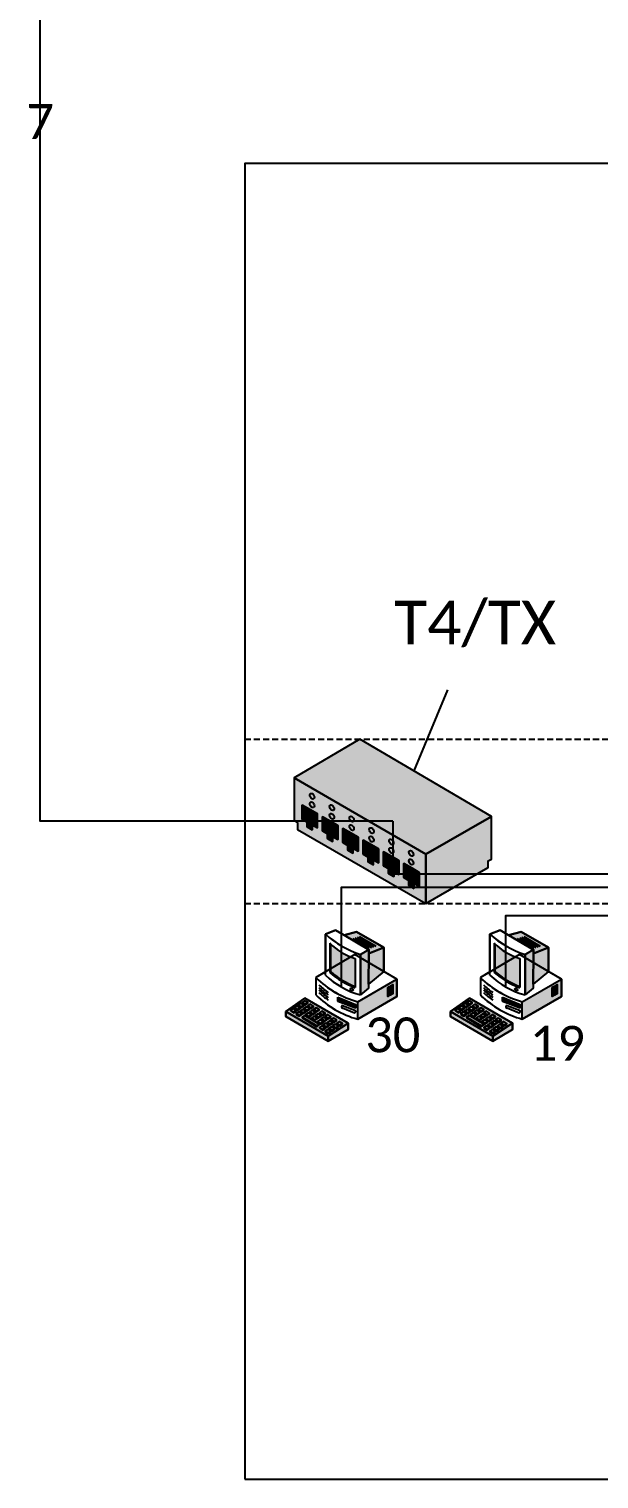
# Model space of a CAD drawing. Extents: x 1 to 296, y 20 to 201.
# Drawn here: x 146.9 to 181.5, y 20 to 108.2 of the extents above; entities that cross this region are included whole.
import ezdxf

# ---------------------------------------------------------------- set-up
doc = ezdxf.new("R2010")
doc.units = 0
doc.header["$LTSCALE"] = 2.97
doc.header["$MEASUREMENT"] = 0
doc.linetypes.add('HIDDEN2', pattern=[0.1875, 0.125, -0.0625])
doc.layers.get('0').update_dxf_attribs({"linetype": 'CONTINUOUS'})
doc.layers.add('CALLOUT', color=7, linetype='CONTINUOUS')
doc.layers.add('CONNECTOR', color=7, linetype='CONTINUOUS')
doc.styles.get("Standard").update_dxf_attribs({"font": 'txt.shx'})

msp = doc.modelspace()

# ---------------------------------------------------------------- hatches: boundary and pattern name
for color, points in [(6, [(171, 55), (174.8, 57.2), (174.8, 57.6), (175, 57.7), (175, 60.3), (167, 65), (163, 62.65), (163, 60.05), (163.2, 59.9), (163.2, 59.5)]), (7, [(163, 62.65), (171, 58), (175, 60.3), (167, 65)]), (7, [(163, 60.05), (163.2, 59.9), (163.2, 59.5), (171, 55), (171, 58), (163, 62.65)]), (7, [(163.49, 60.134), (163.988, 60.436), (163.991, 60.696), (163.49, 60.984)]), (7, [(163.799, 59.956), (164.297, 60.258), (163.988, 60.436), (163.49, 60.134)]), (7, [(163.799, 59.656), (164.297, 59.958), (164.297, 60.258), (163.799, 59.956)]), (7, [(163.991, 60.696), (163.988, 60.436), (164.297, 60.258), (164.297, 59.958), (164.416, 59.889), (164.416, 60.449)]), (7, [(164.727, 59.425), (165.225, 59.728), (165.228, 59.988), (164.727, 60.275)]), (7, [(165.228, 59.988), (165.225, 59.728), (165.534, 59.549), (165.534, 59.249), (165.653, 59.18), (165.653, 59.741)]), (7, [(171, 55), (174.8, 57.2), (174.8, 57.6), (175, 57.7), (175, 60.3), (171, 58)]), (7, [(164.107, 59.478), (164.107, 59.778), (164.371, 59.916), (164.297, 59.958), (163.799, 59.656)]), (7, [(164.416, 59.599), (164.416, 59.889), (164.371, 59.916), (164.107, 59.778)]), (7, [(165.035, 59.247), (165.534, 59.549), (165.225, 59.728), (164.727, 59.425)]), (7, [(165.035, 58.947), (165.534, 59.249), (165.534, 59.549), (165.035, 59.247)]), (7, [(165.344, 58.769), (165.344, 59.069), (165.608, 59.208), (165.534, 59.249), (165.035, 58.947)]), (7, [(165.653, 58.891), (165.653, 59.18), (165.608, 59.208), (165.344, 59.069)]), (7, [(165.964, 58.717), (166.462, 59.019), (166.465, 59.279), (165.964, 59.567)]), (7, [(166.465, 59.279), (166.462, 59.019), (166.77, 58.841), (166.77, 58.541), (166.89, 58.472), (166.89, 59.032)]), (7, [(166.272, 58.538), (166.77, 58.841), (166.462, 59.019), (165.964, 58.717)]), (7, [(166.272, 58.238), (166.77, 58.541), (166.77, 58.841), (166.272, 58.538)]), (7, [(166.581, 58.06), (166.581, 58.36), (166.845, 58.499), (166.77, 58.541), (166.272, 58.238)]), (7, [(166.89, 58.182), (166.89, 58.472), (166.845, 58.499), (166.581, 58.36)]), (7, [(167.2, 58.008), (167.699, 58.31), (167.702, 58.57), (167.2, 58.858)]), (7, [(167.509, 57.83), (168.007, 58.132), (167.699, 58.31), (167.2, 58.008)]), (7, [(167.702, 58.57), (167.699, 58.31), (168.007, 58.132), (168.007, 57.832), (168.127, 57.763), (168.127, 58.323)]), (7, [(167.509, 57.53), (168.007, 57.832), (168.007, 58.132), (167.509, 57.83)]), (7, [(167.818, 57.351), (167.818, 57.651), (168.082, 57.79), (168.007, 57.832), (167.509, 57.53)]), (7, [(168.127, 57.473), (168.127, 57.763), (168.082, 57.79), (167.818, 57.651)]), (7, [(168.437, 57.299), (168.935, 57.601), (168.939, 57.861), (168.437, 58.149)]), (7, [(168.746, 57.121), (169.244, 57.423), (168.935, 57.601), (168.437, 57.299)]), (7, [(168.746, 56.821), (169.244, 57.123), (169.244, 57.423), (168.746, 57.121)]), (7, [(168.939, 57.861), (168.935, 57.601), (169.244, 57.423), (169.244, 57.123), (169.364, 57.054), (169.364, 57.614)]), (7, [(169.672, 56.579), (170.17, 56.881), (170.174, 57.141), (169.672, 57.429)]), (7, [(169.055, 56.643), (169.055, 56.943), (169.319, 57.081), (169.244, 57.123), (168.746, 56.821)]), (7, [(169.364, 56.764), (169.364, 57.054), (169.319, 57.081), (169.055, 56.943)]), (7, [(169.981, 56.401), (170.479, 56.703), (170.17, 56.881), (169.672, 56.579)]), (7, [(169.981, 56.101), (170.479, 56.403), (170.479, 56.703), (169.981, 56.401)]), (7, [(170.174, 57.141), (170.17, 56.881), (170.479, 56.703), (170.479, 56.403), (170.599, 56.334), (170.599, 56.894)]), (7, [(170.29, 55.923), (170.29, 56.223), (170.554, 56.361), (170.479, 56.403), (169.981, 56.101)]), (7, [(170.599, 56.044), (170.599, 56.334), (170.554, 56.361), (170.29, 56.223)]), (7, [(167.542, 51.964), (167.544, 52.195), (166.039, 53.067), (166.803, 53.287), (168.464, 52.32)]), (7, [(177.542, 51.964), (177.544, 52.195), (176.039, 53.067), (176.803, 53.287), (178.464, 52.32)]), (7, [(167.044, 49.439), (167.044, 51.902), (167.544, 52.195), (167.524, 49.857)]), (7, [(167.542, 51.964), (168.464, 52.32), (168.464, 50.868), (167.524, 50.099)]), (7, [(177.044, 49.439), (177.044, 51.902), (177.544, 52.195), (177.524, 49.857)]), (7, [(177.542, 51.964), (178.464, 52.32), (178.464, 50.868), (177.524, 50.099)]), (7, [(166.869, 49.023), (169.25, 50.407), (169.25, 49.351), (166.869, 47.966)]), (7, [(176.869, 49.023), (179.25, 50.407), (179.25, 49.351), (176.869, 47.966)]), (7, [(162.5, 48.428), (163.658, 49.241), (166.279, 47.724), (165.078, 46.93)]), (253, [(165.667, 49.307), (166.738, 48.868), (166.738, 48.648), (165.667, 49.066)]), (7, [(172.5, 48.428), (173.658, 49.241), (176.279, 47.724), (175.078, 46.93)]), (253, [(175.667, 49.307), (176.738, 48.868), (176.738, 48.648), (175.667, 49.066)]), (7, [(162.5, 48.428), (165.078, 46.93), (165.078, 46.625), (162.5, 48.12)]), (7, [(165.078, 46.625), (165.078, 46.93), (166.279, 47.724), (166.279, 47.329)]), (7, [(172.5, 48.428), (175.078, 46.93), (175.078, 46.625), (172.5, 48.12)]), (7, [(175.078, 46.625), (175.078, 46.93), (176.279, 47.724), (176.279, 47.329)])]:
    msp.add_hatch(color=color).paths.add_polyline_path(points)
h = msp.add_hatch(color=7)
edge = h.paths.add_edge_path()
edge.add_line((165.231, 50.844), (165.231, 52.518))
edge.add_line((165.231, 52.518), (165.165, 52.583))
edge.add_ellipse((167.805, 55.294), major_axis=(0.032, -3.796), ratio=0.993528, start_angle=315.09491, end_angle=342.73634)
edge.add_line((166.716, 51.66), (166.716, 49.883))
edge.add_line((166.716, 49.883), (166.716, 49.962))
edge.add_ellipse((168.354, 54.466), major_axis=(-0.122, -4.794), ratio=0.993528, start_angle=320.50526, end_angle=341.35738, ccw=False)
h = msp.add_hatch(color=7)
edge = h.paths.add_edge_path()
edge.add_line((175.231, 50.844), (175.231, 52.518))
edge.add_line((175.231, 52.518), (175.165, 52.583))
edge.add_ellipse((177.805, 55.294), major_axis=(0.032, -3.796), ratio=0.993528, start_angle=315.09491, end_angle=342.73634)
edge.add_line((176.716, 51.66), (176.716, 49.883))
edge.add_line((176.716, 49.883), (176.716, 49.962))
edge.add_ellipse((178.354, 54.466), major_axis=(-0.122, -4.794), ratio=0.993528, start_angle=320.50526, end_angle=341.35738, ccw=False)
h = msp.add_hatch(color=251)
h.paths.add_polyline_path([(168.857, 49.989), (168.993, 50.075), (168.993, 49.513), (168.857, 49.427)])
h.paths.add_polyline_path([(168.694, 49.901), (168.769, 49.945), (168.769, 49.383), (168.694, 49.339)])
h = msp.add_hatch(color=251)
h.paths.add_polyline_path([(178.857, 49.989), (178.993, 50.075), (178.993, 49.513), (178.857, 49.427)])
h.paths.add_polyline_path([(178.694, 49.901), (178.769, 49.945), (178.769, 49.383), (178.694, 49.339)])
h = msp.add_hatch(color=252)
h.paths.add_polyline_path([(163.483, 48.941), (163.672, 48.828), (163.672, 48.873), (163.483, 48.986)])
h.paths.add_polyline_path([(163.834, 48.729), (164.023, 48.617), (164.023, 48.662), (163.834, 48.774)])
h.paths.add_polyline_path([(164.185, 48.518), (164.374, 48.405), (164.374, 48.45), (164.185, 48.563)])
h.paths.add_polyline_path([(164.536, 48.306), (164.725, 48.194), (164.725, 48.239), (164.536, 48.351)])
h.paths.add_polyline_path([(164.887, 48.095), (165.076, 47.982), (165.076, 48.027), (164.887, 48.14)])
h.paths.add_polyline_path([(165.238, 47.883), (165.427, 47.771), (165.427, 47.816), (165.238, 47.928)])
h.paths.add_polyline_path([(163.672, 48.873), (163.672, 48.828), (163.829, 48.932), (163.829, 48.977)])
h.paths.add_polyline_path([(164.023, 48.662), (164.023, 48.617), (164.18, 48.72), (164.18, 48.765)])
h.paths.add_polyline_path([(164.374, 48.45), (164.374, 48.405), (164.531, 48.509), (164.531, 48.554)])
h.paths.add_polyline_path([(164.725, 48.239), (164.725, 48.194), (164.882, 48.297), (164.882, 48.342)])
h.paths.add_polyline_path([(165.076, 48.027), (165.076, 47.982), (165.233, 48.086), (165.233, 48.131)])
h.paths.add_polyline_path([(165.427, 47.816), (165.427, 47.771), (165.584, 47.874), (165.584, 47.919)])
h.paths.add_polyline_path([(165.589, 47.672), (165.778, 47.559), (165.778, 47.604), (165.589, 47.717)])
h.paths.add_polyline_path([(165.778, 47.604), (165.778, 47.559), (165.935, 47.663), (165.935, 47.708)])
h.paths.add_polyline_path([(163.249, 48.783), (163.438, 48.671), (163.438, 48.716), (163.249, 48.828)])
h.paths.add_polyline_path([(163.6, 48.572), (163.789, 48.459), (163.789, 48.504), (163.6, 48.617)])
h.paths.add_polyline_path([(163.951, 48.36), (164.14, 48.248), (164.14, 48.293), (163.951, 48.405)])
h.paths.add_polyline_path([(164.302, 48.149), (164.491, 48.036), (164.491, 48.081), (164.302, 48.194)])
h.paths.add_polyline_path([(164.653, 47.937), (164.842, 47.825), (164.842, 47.87), (164.653, 47.982)])
h.paths.add_polyline_path([(165.004, 47.726), (165.193, 47.613), (165.193, 47.658), (165.004, 47.771)])
h.paths.add_polyline_path([(163.438, 48.716), (163.438, 48.671), (163.595, 48.774), (163.595, 48.819)])
h.paths.add_polyline_path([(163.789, 48.504), (163.789, 48.459), (163.946, 48.563), (163.946, 48.608)])
h.paths.add_polyline_path([(164.14, 48.293), (164.14, 48.248), (164.297, 48.351), (164.297, 48.396)])
h.paths.add_polyline_path([(164.491, 48.081), (164.491, 48.036), (164.648, 48.14), (164.648, 48.185)])
h.paths.add_polyline_path([(164.842, 47.87), (164.842, 47.825), (164.999, 47.928), (164.999, 47.973)])
h.paths.add_polyline_path([(165.193, 47.658), (165.193, 47.613), (165.35, 47.717), (165.35, 47.762)])
h.paths.add_polyline_path([(165.355, 47.514), (165.544, 47.402), (165.544, 47.447), (165.355, 47.559)])
h.paths.add_polyline_path([(165.544, 47.447), (165.544, 47.402), (165.701, 47.505), (165.701, 47.55)])
h.paths.add_polyline_path([(163.015, 48.626), (163.204, 48.513), (163.204, 48.558), (163.015, 48.671)])
h.paths.add_polyline_path([(163.366, 48.414), (163.555, 48.302), (163.555, 48.347), (163.366, 48.459)])
h.paths.add_polyline_path([(163.717, 48.203), (163.906, 48.09), (163.906, 48.135), (163.717, 48.248)])
h.paths.add_polyline_path([(164.068, 47.991), (164.257, 47.879), (164.257, 47.924), (164.068, 48.036)])
h.paths.add_polyline_path([(164.419, 47.78), (164.608, 47.667), (164.608, 47.712), (164.419, 47.825)])
h.paths.add_polyline_path([(164.77, 47.568), (164.959, 47.456), (164.959, 47.501), (164.77, 47.613)])
h.paths.add_polyline_path([(163.204, 48.558), (163.204, 48.513), (163.361, 48.617), (163.361, 48.662)])
h.paths.add_polyline_path([(163.555, 48.347), (163.555, 48.302), (163.712, 48.405), (163.712, 48.45)])
h.paths.add_polyline_path([(163.906, 48.135), (163.906, 48.09), (164.063, 48.194), (164.063, 48.239)])
h.paths.add_polyline_path([(164.257, 47.924), (164.257, 47.879), (164.414, 47.982), (164.414, 48.027)])
h.paths.add_polyline_path([(164.608, 47.712), (164.608, 47.667), (164.765, 47.771), (164.765, 47.816)])
h.paths.add_polyline_path([(164.959, 47.501), (164.959, 47.456), (165.116, 47.559), (165.116, 47.604)])
h.paths.add_polyline_path([(165.121, 47.357), (165.31, 47.244), (165.31, 47.289), (165.121, 47.402)])
h.paths.add_polyline_path([(165.31, 47.289), (165.31, 47.244), (165.467, 47.348), (165.467, 47.393)])
h.paths.add_polyline_path([(162.781, 48.468), (162.97, 48.356), (162.97, 48.401), (162.781, 48.513)])
h.paths.add_polyline_path([(163.132, 48.257), (163.321, 48.144), (163.321, 48.189), (163.132, 48.302)])
h.paths.add_polyline_path([(163.483, 48.045), (164.374, 47.51), (164.374, 47.555), (163.483, 48.09)])
h.paths.add_polyline_path([(164.536, 47.411), (164.725, 47.298), (164.725, 47.343), (164.536, 47.456)])
h.paths.add_polyline_path([(162.97, 48.401), (162.97, 48.356), (163.127, 48.459), (163.127, 48.504)])
h.paths.add_polyline_path([(163.321, 48.189), (163.321, 48.144), (163.478, 48.248), (163.478, 48.293)])
h.paths.add_polyline_path([(164.374, 47.555), (164.374, 47.51), (164.531, 47.613), (164.531, 47.658)])
h.paths.add_polyline_path([(164.725, 47.343), (164.725, 47.298), (164.882, 47.402), (164.882, 47.447)])
h.paths.add_polyline_path([(164.887, 47.199), (165.076, 47.087), (165.076, 47.132), (164.887, 47.244)])
h.paths.add_polyline_path([(165.076, 47.132), (165.076, 47.087), (165.233, 47.19), (165.233, 47.235)])
h = msp.add_hatch(color=252)
h.paths.add_polyline_path([(173.483, 48.941), (173.672, 48.828), (173.672, 48.873), (173.483, 48.986)])
h.paths.add_polyline_path([(173.834, 48.729), (174.023, 48.617), (174.023, 48.662), (173.834, 48.774)])
h.paths.add_polyline_path([(174.185, 48.518), (174.374, 48.405), (174.374, 48.45), (174.185, 48.563)])
h.paths.add_polyline_path([(174.536, 48.306), (174.725, 48.194), (174.725, 48.239), (174.536, 48.351)])
h.paths.add_polyline_path([(174.887, 48.095), (175.076, 47.982), (175.076, 48.027), (174.887, 48.14)])
h.paths.add_polyline_path([(175.238, 47.883), (175.427, 47.771), (175.427, 47.816), (175.238, 47.928)])
h.paths.add_polyline_path([(173.672, 48.873), (173.672, 48.828), (173.829, 48.932), (173.829, 48.977)])
h.paths.add_polyline_path([(174.023, 48.662), (174.023, 48.617), (174.18, 48.72), (174.18, 48.765)])
h.paths.add_polyline_path([(174.374, 48.45), (174.374, 48.405), (174.531, 48.509), (174.531, 48.554)])
h.paths.add_polyline_path([(174.725, 48.239), (174.725, 48.194), (174.882, 48.297), (174.882, 48.342)])
h.paths.add_polyline_path([(175.076, 48.027), (175.076, 47.982), (175.233, 48.086), (175.233, 48.131)])
h.paths.add_polyline_path([(175.427, 47.816), (175.427, 47.771), (175.584, 47.874), (175.584, 47.919)])
h.paths.add_polyline_path([(175.589, 47.672), (175.778, 47.559), (175.778, 47.604), (175.589, 47.717)])
h.paths.add_polyline_path([(175.778, 47.604), (175.778, 47.559), (175.935, 47.663), (175.935, 47.708)])
h.paths.add_polyline_path([(173.249, 48.783), (173.438, 48.671), (173.438, 48.716), (173.249, 48.828)])
h.paths.add_polyline_path([(173.6, 48.572), (173.789, 48.459), (173.789, 48.504), (173.6, 48.617)])
h.paths.add_polyline_path([(173.951, 48.36), (174.14, 48.248), (174.14, 48.293), (173.951, 48.405)])
h.paths.add_polyline_path([(174.302, 48.149), (174.491, 48.036), (174.491, 48.081), (174.302, 48.194)])
h.paths.add_polyline_path([(174.653, 47.937), (174.842, 47.825), (174.842, 47.87), (174.653, 47.982)])
h.paths.add_polyline_path([(175.004, 47.726), (175.193, 47.613), (175.193, 47.658), (175.004, 47.771)])
h.paths.add_polyline_path([(173.438, 48.716), (173.438, 48.671), (173.595, 48.774), (173.595, 48.819)])
h.paths.add_polyline_path([(173.789, 48.504), (173.789, 48.459), (173.946, 48.563), (173.946, 48.608)])
h.paths.add_polyline_path([(174.14, 48.293), (174.14, 48.248), (174.297, 48.351), (174.297, 48.396)])
h.paths.add_polyline_path([(174.491, 48.081), (174.491, 48.036), (174.648, 48.14), (174.648, 48.185)])
h.paths.add_polyline_path([(174.842, 47.87), (174.842, 47.825), (174.999, 47.928), (174.999, 47.973)])
h.paths.add_polyline_path([(175.193, 47.658), (175.193, 47.613), (175.35, 47.717), (175.35, 47.762)])
h.paths.add_polyline_path([(175.355, 47.514), (175.544, 47.402), (175.544, 47.447), (175.355, 47.559)])
h.paths.add_polyline_path([(175.544, 47.447), (175.544, 47.402), (175.701, 47.505), (175.701, 47.55)])
h.paths.add_polyline_path([(173.015, 48.626), (173.204, 48.513), (173.204, 48.558), (173.015, 48.671)])
h.paths.add_polyline_path([(173.366, 48.414), (173.555, 48.302), (173.555, 48.347), (173.366, 48.459)])
h.paths.add_polyline_path([(173.717, 48.203), (173.906, 48.09), (173.906, 48.135), (173.717, 48.248)])
h.paths.add_polyline_path([(174.068, 47.991), (174.257, 47.879), (174.257, 47.924), (174.068, 48.036)])
h.paths.add_polyline_path([(174.419, 47.78), (174.608, 47.667), (174.608, 47.712), (174.419, 47.825)])
h.paths.add_polyline_path([(174.77, 47.568), (174.959, 47.456), (174.959, 47.501), (174.77, 47.613)])
h.paths.add_polyline_path([(173.204, 48.558), (173.204, 48.513), (173.361, 48.617), (173.361, 48.662)])
h.paths.add_polyline_path([(173.555, 48.347), (173.555, 48.302), (173.712, 48.405), (173.712, 48.45)])
h.paths.add_polyline_path([(173.906, 48.135), (173.906, 48.09), (174.063, 48.194), (174.063, 48.239)])
h.paths.add_polyline_path([(174.257, 47.924), (174.257, 47.879), (174.414, 47.982), (174.414, 48.027)])
h.paths.add_polyline_path([(174.608, 47.712), (174.608, 47.667), (174.765, 47.771), (174.765, 47.816)])
h.paths.add_polyline_path([(174.959, 47.501), (174.959, 47.456), (175.116, 47.559), (175.116, 47.604)])
h.paths.add_polyline_path([(175.121, 47.357), (175.31, 47.244), (175.31, 47.289), (175.121, 47.402)])
h.paths.add_polyline_path([(175.31, 47.289), (175.31, 47.244), (175.467, 47.348), (175.467, 47.393)])
h.paths.add_polyline_path([(172.781, 48.468), (172.97, 48.356), (172.97, 48.401), (172.781, 48.513)])
h.paths.add_polyline_path([(173.132, 48.257), (173.321, 48.144), (173.321, 48.189), (173.132, 48.302)])
h.paths.add_polyline_path([(173.483, 48.045), (174.374, 47.51), (174.374, 47.555), (173.483, 48.09)])
h.paths.add_polyline_path([(174.536, 47.411), (174.725, 47.298), (174.725, 47.343), (174.536, 47.456)])
h.paths.add_polyline_path([(172.97, 48.401), (172.97, 48.356), (173.127, 48.459), (173.127, 48.504)])
h.paths.add_polyline_path([(173.321, 48.189), (173.321, 48.144), (173.478, 48.248), (173.478, 48.293)])
h.paths.add_polyline_path([(174.374, 47.555), (174.374, 47.51), (174.531, 47.613), (174.531, 47.658)])
h.paths.add_polyline_path([(174.725, 47.343), (174.725, 47.298), (174.882, 47.402), (174.882, 47.447)])
h.paths.add_polyline_path([(174.887, 47.199), (175.076, 47.087), (175.076, 47.132), (174.887, 47.244)])
h.paths.add_polyline_path([(175.076, 47.132), (175.076, 47.087), (175.233, 47.19), (175.233, 47.235)])

# ---------------------------------------------------------------- linework, layer by layer
at = {"color": 7, "linetype": 'HIDDEN2'}
for p, q in [((160, 65), (280, 65)), ((160, 55), (280, 55))]:
    msp.add_line(p, q, dxfattribs=at)
at = {"color": 7, "linetype": 'CONTINUOUS'}
for p, q in [((165.515, 53.375), (164.903, 53.133)), ((164.903, 53.133), (165.515, 53.375)), ((165.515, 53.375), (164.903, 53.133)), ((164.903, 53.133), (164.903, 50.838)), ((164.903, 50.649), (164.903, 53.133)), ((164.903, 53.133), (164.903, 50.825)), ((166.039, 53.067), (165.515, 53.375)), ((165.515, 53.375), (166.04, 53.067)), ((166.039, 53.067), (165.515, 53.375)), ((166.803, 53.287), (166.039, 53.067)), ((166.803, 53.287), (166.039, 53.067)), ((166.04, 53.067), (167.544, 52.194)), ((166.694, 52.918), (167.699, 52.334)), ((168.464, 52.32), (166.803, 53.287)), ((168.464, 52.32), (166.803, 53.287)), ((166.825, 52.955), (167.83, 52.371)), ((166.956, 52.991), (167.961, 52.407)), ((175.515, 53.375), (174.903, 53.133)), ((174.903, 53.133), (175.515, 53.375)), ((175.515, 53.375), (174.903, 53.133)), ((174.903, 53.133), (174.903, 50.838)), ((174.903, 50.649), (174.903, 53.133)), ((174.903, 53.133), (174.903, 50.825)), ((176.039, 53.067), (175.515, 53.375)), ((175.515, 53.375), (176.04, 53.067)), ((176.039, 53.067), (175.515, 53.375)), ((176.803, 53.287), (176.039, 53.067)), ((176.803, 53.287), (176.039, 53.067)), ((176.04, 53.067), (177.544, 52.194)), ((176.694, 52.918), (177.699, 52.334)), ((178.464, 52.32), (176.803, 53.287)), ((178.464, 52.32), (176.803, 53.287)), ((176.825, 52.955), (177.83, 52.371)), ((176.956, 52.991), (177.961, 52.407)), ((165.165, 52.583), (165.165, 50.803)), ((165.231, 52.518), (165.165, 52.583)), ((165.231, 50.844), (165.231, 52.518)), ((166.563, 52.882), (167.568, 52.298)), ((167.544, 52.194), (167.044, 51.902)), ((168.464, 50.868), (168.464, 52.32)), ((168.464, 50.868), (168.464, 52.32)), ((175.165, 52.583), (175.165, 50.803)), ((175.231, 52.518), (175.165, 52.583)), ((175.231, 50.844), (175.231, 52.518)), ((176.563, 52.882), (177.568, 52.298)), ((177.544, 52.194), (177.044, 51.902)), ((178.464, 50.868), (178.464, 52.32)), ((178.464, 50.868), (178.464, 52.32)), ((166.694, 51.902), (164.324, 50.495)), ((169.25, 50.407), (166.694, 51.902)), ((166.716, 51.66), (166.716, 49.883)), ((167.044, 51.902), (167.044, 49.439)), ((176.694, 51.902), (174.324, 50.495)), ((179.25, 50.407), (176.694, 51.902)), ((176.716, 51.66), (176.716, 49.883)), ((177.044, 51.902), (177.044, 49.439)), ((164.903, 50.838), (164.324, 50.495)), ((164.903, 50.825), (164.324, 50.495)), ((164.324, 50.495), (164.324, 49.439)), ((164.324, 50.495), (164.324, 49.439)), ((164.324, 50.495), (164.324, 49.439)), ((166.869, 49.023), (169.25, 50.407)), ((169.25, 50.407), (168.464, 50.868)), ((169.25, 50.407), (168.464, 50.868)), ((169.25, 49.351), (169.25, 50.407)), ((169.25, 49.351), (169.25, 50.407)), ((174.903, 50.838), (174.324, 50.495)), ((174.903, 50.825), (174.324, 50.495)), ((174.324, 50.495), (174.324, 49.439)), ((174.324, 50.495), (174.324, 49.439)), ((174.324, 50.495), (174.324, 49.439)), ((176.869, 49.023), (179.25, 50.407)), ((179.25, 50.407), (178.464, 50.868)), ((179.25, 50.407), (178.464, 50.868)), ((179.25, 49.351), (179.25, 50.407)), ((179.25, 49.351), (179.25, 50.407)), ((166.716, 49.883), (166.716, 49.962)), ((176.716, 49.883), (176.716, 49.962)), ((165.667, 49.219), (166.738, 48.78)), ((165.951, 48.802), (166.694, 48.505)), ((166.672, 48.34), (165.951, 48.626)), ((166.869, 47.966), (169.25, 49.351)), ((166.869, 47.966), (169.25, 49.351)), ((166.869, 47.966), (166.869, 49.023)), ((175.667, 49.219), (176.738, 48.78)), ((175.951, 48.802), (176.694, 48.505)), ((176.672, 48.34), (175.951, 48.626)), ((176.869, 47.966), (179.25, 49.351)), ((176.869, 47.966), (179.25, 49.351)), ((176.869, 47.966), (176.869, 49.023))]:
    msp.add_line(p, q, dxfattribs=at)
for points in [[(160, 20), (280, 20), (280, 100), (160, 100)], [(163, 62.65), (171, 58), (175, 60.3), (167, 65)], [(163, 62.65), (163, 60.05), (163.2, 59.9), (163.2, 59.5), (171, 55), (174.8, 57.2), (174.8, 57.6), (175, 57.7), (175, 60.3), (167, 65)], [(163, 60.05), (163.2, 59.9), (163.2, 59.5), (171, 55), (171, 58), (163, 62.65)], [(164.414, 60.451), (164.414, 59.601), (164.106, 59.78), (164.106, 59.48), (163.797, 59.658), (163.797, 59.958), (163.488, 60.136), (163.488, 60.986)], [(163.49, 60.134), (163.988, 60.436), (163.991, 60.696), (163.49, 60.984)], [(163.799, 59.956), (164.297, 60.258), (163.988, 60.436), (163.49, 60.134)], [(163.799, 59.656), (164.297, 59.958), (164.297, 60.258), (163.799, 59.956)], [(163.991, 60.696), (163.988, 60.436), (164.297, 60.258), (164.297, 59.958), (164.416, 59.889), (164.416, 60.449)], [(165.651, 59.743), (165.651, 58.893), (165.342, 59.071), (165.342, 58.771), (165.034, 58.949), (165.034, 59.249), (164.725, 59.428), (164.725, 60.278)], [(164.727, 59.425), (165.225, 59.728), (165.228, 59.988), (164.727, 60.275)], [(165.228, 59.988), (165.225, 59.728), (165.534, 59.549), (165.534, 59.249), (165.653, 59.18), (165.653, 59.741)], [(171, 55), (174.8, 57.2), (174.8, 57.6), (175, 57.7), (175, 60.3), (171, 58)], [(164.107, 59.478), (164.107, 59.778), (164.371, 59.916), (164.297, 59.958), (163.799, 59.656)], [(164.416, 59.599), (164.416, 59.889), (164.371, 59.916), (164.107, 59.778)], [(165.035, 59.247), (165.534, 59.549), (165.225, 59.728), (164.727, 59.425)], [(165.035, 58.947), (165.534, 59.249), (165.534, 59.549), (165.035, 59.247)], [(165.344, 58.769), (165.344, 59.069), (165.608, 59.208), (165.534, 59.249), (165.035, 58.947)], [(165.653, 58.891), (165.653, 59.18), (165.608, 59.208), (165.344, 59.069)], [(166.888, 59.034), (166.888, 58.184), (166.579, 58.362), (166.579, 58.062), (166.27, 58.241), (166.27, 58.541), (165.962, 58.719), (165.962, 59.569)], [(165.964, 58.717), (166.462, 59.019), (166.465, 59.279), (165.964, 59.567)], [(166.465, 59.279), (166.462, 59.019), (166.77, 58.841), (166.77, 58.541), (166.89, 58.472), (166.89, 59.032)], [(166.272, 58.538), (166.77, 58.841), (166.462, 59.019), (165.964, 58.717)], [(166.272, 58.238), (166.77, 58.541), (166.77, 58.841), (166.272, 58.538)], [(166.581, 58.06), (166.581, 58.36), (166.845, 58.499), (166.77, 58.541), (166.272, 58.238)], [(166.89, 58.182), (166.89, 58.472), (166.845, 58.499), (166.581, 58.36)], [(168.125, 58.325), (168.125, 57.475), (167.816, 57.654), (167.816, 57.354), (167.507, 57.532), (167.507, 57.832), (167.199, 58.01), (167.199, 58.86)], [(167.2, 58.008), (167.699, 58.31), (167.702, 58.57), (167.2, 58.858)], [(167.509, 57.83), (168.007, 58.132), (167.699, 58.31), (167.2, 58.008)], [(167.702, 58.57), (167.699, 58.31), (168.007, 58.132), (168.007, 57.832), (168.127, 57.763), (168.127, 58.323)], [(167.509, 57.53), (168.007, 57.832), (168.007, 58.132), (167.509, 57.83)], [(167.818, 57.351), (167.818, 57.651), (168.082, 57.79), (168.007, 57.832), (167.509, 57.53)], [(168.127, 57.473), (168.127, 57.763), (168.082, 57.79), (167.818, 57.651)], [(169.362, 57.617), (169.362, 56.767), (169.053, 56.945), (169.053, 56.645), (168.744, 56.823), (168.744, 57.123), (168.435, 57.301), (168.435, 58.151)], [(168.437, 57.299), (168.935, 57.601), (168.939, 57.861), (168.437, 58.149)], [(168.746, 57.121), (169.244, 57.423), (168.935, 57.601), (168.437, 57.299)], [(168.746, 56.821), (169.244, 57.123), (169.244, 57.423), (168.746, 57.121)], [(168.939, 57.861), (168.935, 57.601), (169.244, 57.423), (169.244, 57.123), (169.364, 57.054), (169.364, 57.614)], [(170.597, 56.897), (170.597, 56.047), (170.288, 56.225), (170.288, 55.925), (169.979, 56.103), (169.979, 56.403), (169.67, 56.581), (169.67, 57.431)], [(169.672, 56.579), (170.17, 56.881), (170.174, 57.141), (169.672, 57.429)], [(169.055, 56.643), (169.055, 56.943), (169.319, 57.081), (169.244, 57.123), (168.746, 56.821)], [(169.364, 56.764), (169.364, 57.054), (169.319, 57.081), (169.055, 56.943)], [(169.981, 56.401), (170.479, 56.703), (170.17, 56.881), (169.672, 56.579)], [(169.981, 56.101), (170.479, 56.403), (170.479, 56.703), (169.981, 56.401)], [(170.174, 57.141), (170.17, 56.881), (170.479, 56.703), (170.479, 56.403), (170.599, 56.334), (170.599, 56.894)], [(170.29, 55.923), (170.29, 56.223), (170.554, 56.361), (170.479, 56.403), (169.981, 56.101)], [(170.599, 56.044), (170.599, 56.334), (170.554, 56.361), (170.29, 56.223)], [(167.542, 51.964), (167.544, 52.195), (166.039, 53.067), (166.803, 53.287), (168.464, 52.32)], [(177.542, 51.964), (177.544, 52.195), (176.039, 53.067), (176.803, 53.287), (178.464, 52.32)], [(167.044, 49.439), (167.044, 51.902), (167.544, 52.195), (167.524, 49.857)], [(167.542, 51.964), (168.464, 52.32), (168.464, 50.868), (167.524, 50.099)], [(177.044, 49.439), (177.044, 51.902), (177.544, 52.195), (177.524, 49.857)], [(177.542, 51.964), (178.464, 52.32), (178.464, 50.868), (177.524, 50.099)], [(166.869, 49.023), (169.25, 50.407), (169.25, 49.351), (166.869, 47.966)], [(176.869, 49.023), (179.25, 50.407), (179.25, 49.351), (176.869, 47.966)], [(162.5, 48.428), (162.5, 48.12), (165.078, 46.625), (166.279, 47.329), (166.279, 47.724), (163.658, 49.241)], [(162.5, 48.428), (163.658, 49.241), (166.279, 47.724), (165.078, 46.93)], [(162.5, 48.428), (163.658, 49.241), (166.279, 47.724), (166.279, 47.329), (165.078, 46.625), (162.5, 48.12)], [(162.781, 48.468), (162.97, 48.356), (162.97, 48.401), (162.781, 48.513)], [(162.97, 48.401), (162.97, 48.356), (163.127, 48.459), (163.127, 48.504)], [(163.015, 48.626), (163.204, 48.513), (163.204, 48.558), (163.015, 48.671)], [(163.204, 48.558), (163.204, 48.513), (163.361, 48.617), (163.361, 48.662)], [(163.249, 48.783), (163.438, 48.671), (163.438, 48.716), (163.249, 48.828)], [(163.438, 48.716), (163.438, 48.671), (163.595, 48.774), (163.595, 48.819)], [(163.483, 48.941), (163.672, 48.828), (163.672, 48.873), (163.483, 48.986)], [(163.6, 48.572), (163.789, 48.459), (163.789, 48.504), (163.6, 48.617)], [(163.672, 48.873), (163.672, 48.828), (163.829, 48.932), (163.829, 48.977)], [(163.789, 48.504), (163.789, 48.459), (163.946, 48.563), (163.946, 48.608)], [(163.834, 48.729), (164.023, 48.617), (164.023, 48.662), (163.834, 48.774)], [(164.023, 48.662), (164.023, 48.617), (164.18, 48.72), (164.18, 48.765)], [(164.185, 48.518), (164.374, 48.405), (164.374, 48.45), (164.185, 48.563)], [(164.374, 48.45), (164.374, 48.405), (164.531, 48.509), (164.531, 48.554)], [(165.667, 49.307), (166.738, 48.868), (166.738, 48.648), (165.667, 49.066)], [(172.5, 48.428), (172.5, 48.12), (175.078, 46.625), (176.279, 47.329), (176.279, 47.724), (173.658, 49.241)], [(172.5, 48.428), (173.658, 49.241), (176.279, 47.724), (175.078, 46.93)], [(172.5, 48.428), (173.658, 49.241), (176.279, 47.724), (176.279, 47.329), (175.078, 46.625), (172.5, 48.12)], [(172.781, 48.468), (172.97, 48.356), (172.97, 48.401), (172.781, 48.513)], [(172.97, 48.401), (172.97, 48.356), (173.127, 48.459), (173.127, 48.504)], [(173.015, 48.626), (173.204, 48.513), (173.204, 48.558), (173.015, 48.671)], [(173.204, 48.558), (173.204, 48.513), (173.361, 48.617), (173.361, 48.662)], [(173.249, 48.783), (173.438, 48.671), (173.438, 48.716), (173.249, 48.828)], [(173.438, 48.716), (173.438, 48.671), (173.595, 48.774), (173.595, 48.819)], [(173.483, 48.941), (173.672, 48.828), (173.672, 48.873), (173.483, 48.986)], [(173.6, 48.572), (173.789, 48.459), (173.789, 48.504), (173.6, 48.617)], [(173.672, 48.873), (173.672, 48.828), (173.829, 48.932), (173.829, 48.977)], [(173.789, 48.504), (173.789, 48.459), (173.946, 48.563), (173.946, 48.608)], [(173.834, 48.729), (174.023, 48.617), (174.023, 48.662), (173.834, 48.774)], [(174.023, 48.662), (174.023, 48.617), (174.18, 48.72), (174.18, 48.765)], [(174.185, 48.518), (174.374, 48.405), (174.374, 48.45), (174.185, 48.563)], [(174.374, 48.45), (174.374, 48.405), (174.531, 48.509), (174.531, 48.554)], [(175.667, 49.307), (176.738, 48.868), (176.738, 48.648), (175.667, 49.066)], [(162.5, 48.428), (165.078, 46.93), (165.078, 46.625), (162.5, 48.12)], [(163.132, 48.257), (163.321, 48.144), (163.321, 48.189), (163.132, 48.302)], [(163.321, 48.189), (163.321, 48.144), (163.478, 48.248), (163.478, 48.293)], [(163.366, 48.414), (163.555, 48.302), (163.555, 48.347), (163.366, 48.459)], [(163.483, 48.045), (164.374, 47.51), (164.374, 47.555), (163.483, 48.09)], [(163.555, 48.347), (163.555, 48.302), (163.712, 48.405), (163.712, 48.45)], [(163.717, 48.203), (163.906, 48.09), (163.906, 48.135), (163.717, 48.248)], [(163.906, 48.135), (163.906, 48.09), (164.063, 48.194), (164.063, 48.239)], [(163.951, 48.36), (164.14, 48.248), (164.14, 48.293), (163.951, 48.405)], [(164.068, 47.991), (164.257, 47.879), (164.257, 47.924), (164.068, 48.036)], [(164.14, 48.293), (164.14, 48.248), (164.297, 48.351), (164.297, 48.396)], [(164.257, 47.924), (164.257, 47.879), (164.414, 47.982), (164.414, 48.027)], [(164.302, 48.149), (164.491, 48.036), (164.491, 48.081), (164.302, 48.194)], [(164.374, 47.555), (164.374, 47.51), (164.531, 47.613), (164.531, 47.658)], [(164.419, 47.78), (164.608, 47.667), (164.608, 47.712), (164.419, 47.825)], [(164.491, 48.081), (164.491, 48.036), (164.648, 48.14), (164.648, 48.185)], [(164.536, 48.306), (164.725, 48.194), (164.725, 48.239), (164.536, 48.351)], [(164.608, 47.712), (164.608, 47.667), (164.765, 47.771), (164.765, 47.816)], [(164.653, 47.937), (164.842, 47.825), (164.842, 47.87), (164.653, 47.982)], [(164.725, 48.239), (164.725, 48.194), (164.882, 48.297), (164.882, 48.342)], [(164.842, 47.87), (164.842, 47.825), (164.999, 47.928), (164.999, 47.973)], [(164.887, 48.095), (165.076, 47.982), (165.076, 48.027), (164.887, 48.14)], [(165.004, 47.726), (165.193, 47.613), (165.193, 47.658), (165.004, 47.771)], [(165.076, 48.027), (165.076, 47.982), (165.233, 48.086), (165.233, 48.131)], [(165.078, 46.625), (165.078, 46.93), (166.279, 47.724), (166.279, 47.329)], [(165.193, 47.658), (165.193, 47.613), (165.35, 47.717), (165.35, 47.762)], [(165.238, 47.883), (165.427, 47.771), (165.427, 47.816), (165.238, 47.928)], [(165.427, 47.816), (165.427, 47.771), (165.584, 47.874), (165.584, 47.919)], [(165.589, 47.672), (165.778, 47.559), (165.778, 47.604), (165.589, 47.717)], [(165.778, 47.604), (165.778, 47.559), (165.935, 47.663), (165.935, 47.708)], [(172.5, 48.428), (175.078, 46.93), (175.078, 46.625), (172.5, 48.12)], [(173.132, 48.257), (173.321, 48.144), (173.321, 48.189), (173.132, 48.302)], [(173.321, 48.189), (173.321, 48.144), (173.478, 48.248), (173.478, 48.293)], [(173.366, 48.414), (173.555, 48.302), (173.555, 48.347), (173.366, 48.459)], [(173.483, 48.045), (174.374, 47.51), (174.374, 47.555), (173.483, 48.09)], [(173.555, 48.347), (173.555, 48.302), (173.712, 48.405), (173.712, 48.45)], [(173.717, 48.203), (173.906, 48.09), (173.906, 48.135), (173.717, 48.248)], [(173.906, 48.135), (173.906, 48.09), (174.063, 48.194), (174.063, 48.239)], [(173.951, 48.36), (174.14, 48.248), (174.14, 48.293), (173.951, 48.405)], [(174.068, 47.991), (174.257, 47.879), (174.257, 47.924), (174.068, 48.036)], [(174.14, 48.293), (174.14, 48.248), (174.297, 48.351), (174.297, 48.396)], [(174.257, 47.924), (174.257, 47.879), (174.414, 47.982), (174.414, 48.027)], [(174.302, 48.149), (174.491, 48.036), (174.491, 48.081), (174.302, 48.194)], [(174.374, 47.555), (174.374, 47.51), (174.531, 47.613), (174.531, 47.658)], [(174.419, 47.78), (174.608, 47.667), (174.608, 47.712), (174.419, 47.825)], [(174.491, 48.081), (174.491, 48.036), (174.648, 48.14), (174.648, 48.185)], [(174.536, 48.306), (174.725, 48.194), (174.725, 48.239), (174.536, 48.351)], [(174.608, 47.712), (174.608, 47.667), (174.765, 47.771), (174.765, 47.816)], [(174.653, 47.937), (174.842, 47.825), (174.842, 47.87), (174.653, 47.982)], [(174.725, 48.239), (174.725, 48.194), (174.882, 48.297), (174.882, 48.342)], [(174.842, 47.87), (174.842, 47.825), (174.999, 47.928), (174.999, 47.973)], [(174.887, 48.095), (175.076, 47.982), (175.076, 48.027), (174.887, 48.14)], [(175.004, 47.726), (175.193, 47.613), (175.193, 47.658), (175.004, 47.771)], [(175.076, 48.027), (175.076, 47.982), (175.233, 48.086), (175.233, 48.131)], [(175.078, 46.625), (175.078, 46.93), (176.279, 47.724), (176.279, 47.329)], [(175.193, 47.658), (175.193, 47.613), (175.35, 47.717), (175.35, 47.762)], [(175.238, 47.883), (175.427, 47.771), (175.427, 47.816), (175.238, 47.928)], [(175.427, 47.816), (175.427, 47.771), (175.584, 47.874), (175.584, 47.919)], [(175.589, 47.672), (175.778, 47.559), (175.778, 47.604), (175.589, 47.717)], [(175.778, 47.604), (175.778, 47.559), (175.935, 47.663), (175.935, 47.708)], [(164.536, 47.411), (164.725, 47.298), (164.725, 47.343), (164.536, 47.456)], [(164.725, 47.343), (164.725, 47.298), (164.882, 47.402), (164.882, 47.447)], [(164.77, 47.568), (164.959, 47.456), (164.959, 47.501), (164.77, 47.613)], [(164.887, 47.199), (165.076, 47.087), (165.076, 47.132), (164.887, 47.244)], [(164.959, 47.501), (164.959, 47.456), (165.116, 47.559), (165.116, 47.604)], [(165.076, 47.132), (165.076, 47.087), (165.233, 47.19), (165.233, 47.235)], [(165.121, 47.357), (165.31, 47.244), (165.31, 47.289), (165.121, 47.402)], [(165.31, 47.289), (165.31, 47.244), (165.467, 47.348), (165.467, 47.393)], [(165.355, 47.514), (165.544, 47.402), (165.544, 47.447), (165.355, 47.559)], [(165.544, 47.447), (165.544, 47.402), (165.701, 47.505), (165.701, 47.55)], [(174.536, 47.411), (174.725, 47.298), (174.725, 47.343), (174.536, 47.456)], [(174.725, 47.343), (174.725, 47.298), (174.882, 47.402), (174.882, 47.447)], [(174.77, 47.568), (174.959, 47.456), (174.959, 47.501), (174.77, 47.613)], [(174.887, 47.199), (175.076, 47.087), (175.076, 47.132), (174.887, 47.244)], [(174.959, 47.501), (174.959, 47.456), (175.116, 47.559), (175.116, 47.604)], [(175.076, 47.132), (175.076, 47.087), (175.233, 47.19), (175.233, 47.235)], [(175.121, 47.357), (175.31, 47.244), (175.31, 47.289), (175.121, 47.402)], [(175.31, 47.289), (175.31, 47.244), (175.467, 47.348), (175.467, 47.393)], [(175.355, 47.514), (175.544, 47.402), (175.544, 47.447), (175.355, 47.559)], [(175.544, 47.447), (175.544, 47.402), (175.701, 47.505), (175.701, 47.55)]]:
    msp.add_lwpolyline(points, close=True, dxfattribs=at)
at = {"color": 165, "linetype": 'CONTINUOUS'}
msp.add_lwpolyline([(171, 55), (174.8, 57.2), (174.8, 57.6), (175, 57.7), (175, 60.3), (167, 65), (163, 62.65), (163, 60.05), (163.2, 59.9), (163.2, 59.5)], close=True, dxfattribs=at)
at = {"color": 251, "linetype": 'CONTINUOUS'}
for points in [[(168.694, 49.901), (168.769, 49.945), (168.769, 49.383), (168.694, 49.339)], [(168.857, 49.989), (168.993, 50.075), (168.993, 49.513), (168.857, 49.427)], [(178.694, 49.901), (178.769, 49.945), (178.769, 49.383), (178.694, 49.339)], [(178.857, 49.989), (178.993, 50.075), (178.993, 49.513), (178.857, 49.427)]]:
    msp.add_lwpolyline(points, close=True, dxfattribs=at)
at = {"color": 10, "linetype": 'CONTINUOUS'}
for points in [[(162.781, 48.513), (162.97, 48.401), (163.127, 48.504), (162.938, 48.617)], [(163.015, 48.671), (163.204, 48.558), (163.361, 48.662), (163.172, 48.774)], [(163.249, 48.828), (163.438, 48.716), (163.595, 48.819), (163.406, 48.932)], [(163.366, 48.459), (163.555, 48.347), (163.712, 48.45), (163.523, 48.563)], [(163.483, 48.986), (163.672, 48.873), (163.829, 48.977), (163.64, 49.089)], [(163.6, 48.617), (163.789, 48.504), (163.946, 48.608), (163.757, 48.72)], [(163.834, 48.774), (164.023, 48.662), (164.18, 48.765), (163.991, 48.878)], [(163.951, 48.405), (164.14, 48.293), (164.297, 48.396), (164.108, 48.509)], [(164.185, 48.563), (164.374, 48.45), (164.531, 48.554), (164.342, 48.666)], [(172.781, 48.513), (172.97, 48.401), (173.127, 48.504), (172.938, 48.617)], [(173.015, 48.671), (173.204, 48.558), (173.361, 48.662), (173.172, 48.774)], [(173.249, 48.828), (173.438, 48.716), (173.595, 48.819), (173.406, 48.932)], [(173.366, 48.459), (173.555, 48.347), (173.712, 48.45), (173.523, 48.563)], [(173.483, 48.986), (173.672, 48.873), (173.829, 48.977), (173.64, 49.089)], [(173.6, 48.617), (173.789, 48.504), (173.946, 48.608), (173.757, 48.72)], [(173.834, 48.774), (174.023, 48.662), (174.18, 48.765), (173.991, 48.878)], [(173.951, 48.405), (174.14, 48.293), (174.297, 48.396), (174.108, 48.509)], [(174.185, 48.563), (174.374, 48.45), (174.531, 48.554), (174.342, 48.666)], [(163.132, 48.302), (163.321, 48.189), (163.478, 48.293), (163.289, 48.405)], [(163.483, 48.09), (164.374, 47.555), (164.531, 47.658), (163.64, 48.194)], [(163.717, 48.248), (163.906, 48.135), (164.063, 48.239), (163.874, 48.351)], [(164.068, 48.036), (164.257, 47.924), (164.414, 48.027), (164.225, 48.14)], [(164.302, 48.194), (164.491, 48.081), (164.648, 48.185), (164.459, 48.297)], [(164.419, 47.825), (164.608, 47.712), (164.765, 47.816), (164.576, 47.928)], [(164.536, 48.351), (164.725, 48.239), (164.882, 48.342), (164.693, 48.455)], [(164.653, 47.982), (164.842, 47.87), (164.999, 47.973), (164.81, 48.086)], [(164.77, 47.613), (164.959, 47.501), (165.116, 47.604), (164.927, 47.717)], [(164.887, 48.14), (165.076, 48.027), (165.233, 48.131), (165.044, 48.243)], [(165.004, 47.771), (165.193, 47.658), (165.35, 47.762), (165.161, 47.874)], [(165.238, 47.928), (165.427, 47.816), (165.584, 47.919), (165.395, 48.032)], [(165.355, 47.559), (165.544, 47.447), (165.701, 47.55), (165.512, 47.663)], [(165.589, 47.717), (165.778, 47.604), (165.935, 47.708), (165.746, 47.82)], [(173.132, 48.302), (173.321, 48.189), (173.478, 48.293), (173.289, 48.405)], [(173.483, 48.09), (174.374, 47.555), (174.531, 47.658), (173.64, 48.194)], [(173.717, 48.248), (173.906, 48.135), (174.063, 48.239), (173.874, 48.351)], [(174.068, 48.036), (174.257, 47.924), (174.414, 48.027), (174.225, 48.14)], [(174.302, 48.194), (174.491, 48.081), (174.648, 48.185), (174.459, 48.297)], [(174.419, 47.825), (174.608, 47.712), (174.765, 47.816), (174.576, 47.928)], [(174.536, 48.351), (174.725, 48.239), (174.882, 48.342), (174.693, 48.455)], [(174.653, 47.982), (174.842, 47.87), (174.999, 47.973), (174.81, 48.086)], [(174.77, 47.613), (174.959, 47.501), (175.116, 47.604), (174.927, 47.717)], [(174.887, 48.14), (175.076, 48.027), (175.233, 48.131), (175.044, 48.243)], [(175.004, 47.771), (175.193, 47.658), (175.35, 47.762), (175.161, 47.874)], [(175.238, 47.928), (175.427, 47.816), (175.584, 47.919), (175.395, 48.032)], [(175.355, 47.559), (175.544, 47.447), (175.701, 47.55), (175.512, 47.663)], [(175.589, 47.717), (175.778, 47.604), (175.935, 47.708), (175.746, 47.82)], [(164.536, 47.456), (164.725, 47.343), (164.882, 47.447), (164.693, 47.559)], [(164.887, 47.244), (165.076, 47.132), (165.233, 47.235), (165.044, 47.348)], [(165.121, 47.402), (165.31, 47.289), (165.467, 47.393), (165.278, 47.505)], [(174.536, 47.456), (174.725, 47.343), (174.882, 47.447), (174.693, 47.559)], [(174.887, 47.244), (175.076, 47.132), (175.233, 47.235), (175.044, 47.348)], [(175.121, 47.402), (175.31, 47.289), (175.467, 47.393), (175.278, 47.505)]]:
    msp.add_lwpolyline(points, close=True, dxfattribs=at)
at = {"color": 7, "linetype": 'CONTINUOUS'}
for points in [[(165.667, 49.307), (166.738, 48.868), (166.738, 48.648)], [(165.667, 49.307), (165.667, 49.066), (166.738, 48.648)], [(175.667, 49.307), (176.738, 48.868), (176.738, 48.648)], [(175.667, 49.307), (175.667, 49.066), (176.738, 48.648)]]:
    msp.add_lwpolyline(points, dxfattribs=at)
for centre, major_axis, ratio in [((164.096, 61.527), (0.094, -0.163), 0.618371), ((164.096, 61.004), (0.094, -0.163), 0.618371), ((165.3, 60.831), (0.094, -0.163), 0.618371), ((165.3, 60.309), (0.094, -0.163), 0.618371), ((166.504, 60.136), (0.094, -0.163), 0.618371), ((166.504, 59.614), (0.094, -0.163), 0.618371), ((167.708, 59.441), (0.094, -0.163), 0.618371), ((167.708, 58.919), (0.094, -0.163), 0.618371), ((168.912, 58.746), (0.094, -0.163), 0.618371), ((168.912, 58.223), (0.094, -0.163), 0.618371), ((170.116, 58.051), (0.094, -0.163), 0.618371), ((170.116, 57.528), (0.094, -0.163), 0.618371), ((166.502, 49.772), (0.049, -0.0849), 0.747569), ((176.502, 49.772), (0.049, -0.0849), 0.747569)]:
    msp.add_ellipse(centre, major_axis=major_axis, ratio=ratio, dxfattribs=at)
for centre, major_axis, start_param, end_param in [((168.884, 57.644), (0, -6.034), 5.556901, 5.971177), ((168.835, 57.558), (0, -5.937), 5.553467, 5.974611), ((178.884, 57.644), (0, -6.034), 5.556901, 5.971177), ((178.835, 57.558), (0, -5.937), 5.553467, 5.974611), ((167.805, 55.294), (0.032, -3.796), -0.783742, -0.301308), ((177.805, 55.294), (0.032, -3.796), -0.783742, -0.301308), ((168.498, 54.842), (0, -6.045), 5.514882, 6.008547), ((168.449, 54.756), (0, -5.949), 5.510798, 6.012631), ((168.278, 54.177), (0, -4.898), 5.516794, 6.026737), ((168.437, 54.608), (0.009, -5.033), -0.71516, -0.353206), ((168.354, 54.466), (-0.122, -4.794), -0.689313, -0.325375), ((178.498, 54.842), (0, -6.045), 5.514882, 6.008547), ((178.449, 54.756), (0, -5.949), 5.510798, 6.012631), ((178.278, 54.177), (0, -4.898), 5.516794, 6.026737), ((178.437, 54.608), (0.009, -5.033), -0.71516, -0.353206), ((178.354, 54.466), (-0.122, -4.794), -0.689313, -0.325375), ((168.432, 53.665), (0, -5.912), 5.508675, 6.013865), ((168.432, 53.665), (0, -5.912), 5.508675, 6.013865), ((168.484, 53.756), (0, -6.014), -0.770143, -0.273687), ((166.963, 52.527), (0, -3.494), -0.78478, -0.574048), ((166.963, 52.373), (0, -3.494), -0.78478, -0.574048), ((166.963, 52.219), (0, -3.494), -0.78478, -0.574048), ((166.963, 52.065), (0, -3.494), -0.78478, -0.574048), ((178.432, 53.665), (0, -5.912), 5.508675, 6.013865), ((178.432, 53.665), (0, -5.912), 5.508675, 6.013865), ((178.484, 53.756), (0, -6.014), -0.770143, -0.273687), ((176.963, 52.527), (0, -3.494), -0.78478, -0.574048), ((176.963, 52.373), (0, -3.494), -0.78478, -0.574048), ((176.963, 52.219), (0, -3.494), -0.78478, -0.574048), ((176.963, 52.065), (0, -3.494), -0.78478, -0.574048), ((165.968, 48.714), (0, -0.0895), 3.330331, 6.094447), ((166.659, 48.426), (0, -0.0867), 0.152119, 2.724371), ((175.968, 48.714), (0, -0.0895), 3.330331, 6.094447), ((176.659, 48.426), (0, -0.0867), 0.152119, 2.724371)]:
    msp.add_ellipse(centre, major_axis=major_axis, ratio=0.993528, start_param=start_param, end_param=end_param, dxfattribs=at)
at = {"layer": 'CALLOUT', "linetype": 'CONTINUOUS'}
msp.add_line((172.333, 68), (170.28, 63.073), dxfattribs=at)
at = {"layer": 'CONNECTOR', "linetype": 'CONTINUOUS'}
for points in [[(169, 60), (147.571, 60), (147.571, 149.625), (164.5, 149.625)], [(169, 60), (169, 56.8), (197.5, 56.8), (197.5, 59.75), (205, 59.75)], [(165.875, 50), (165.875, 56), (199, 56), (199, 58.063), (203.5, 58.063), (203.5, 59.75), (205, 59.75)], [(175.875, 50), (175.875, 54.28), (201, 54.28), (201, 57.5), (205, 57.5), (205, 59.75)]]:
    msp.add_lwpolyline(points, dxfattribs=at)

# ---------------------------------------------------------------- texts
at = {"layer": 'CALLOUT', "insert": (174, 72), "char_height": 2.64584, "width": 25, "attachment_point": 5}
msp.add_mtext('\\C7;\\fCalibri|b0|i0|;\\H2.6458414077759;T4/TX', dxfattribs=at)
at = {"layer": 'CONNECTOR', "char_height": 2.11666, "width": 14.11111, "attachment_point": 5}
for s, insert in [('\\C7;\\fCalibri|b0|i0|;\\H2.1166585922241;7', (147.571, 102.562)), ('\\C7;\\fCalibri|b0|i0|;\\H2.1166585922241;30', (169, 47)), ('\\C7;\\fCalibri|b0|i0|;\\H2.1166585922241;19', (179, 46.5))]:
    msp.add_mtext(s, dxfattribs=dict(at, insert=insert))

doc.saveas('drawing.dxf')
